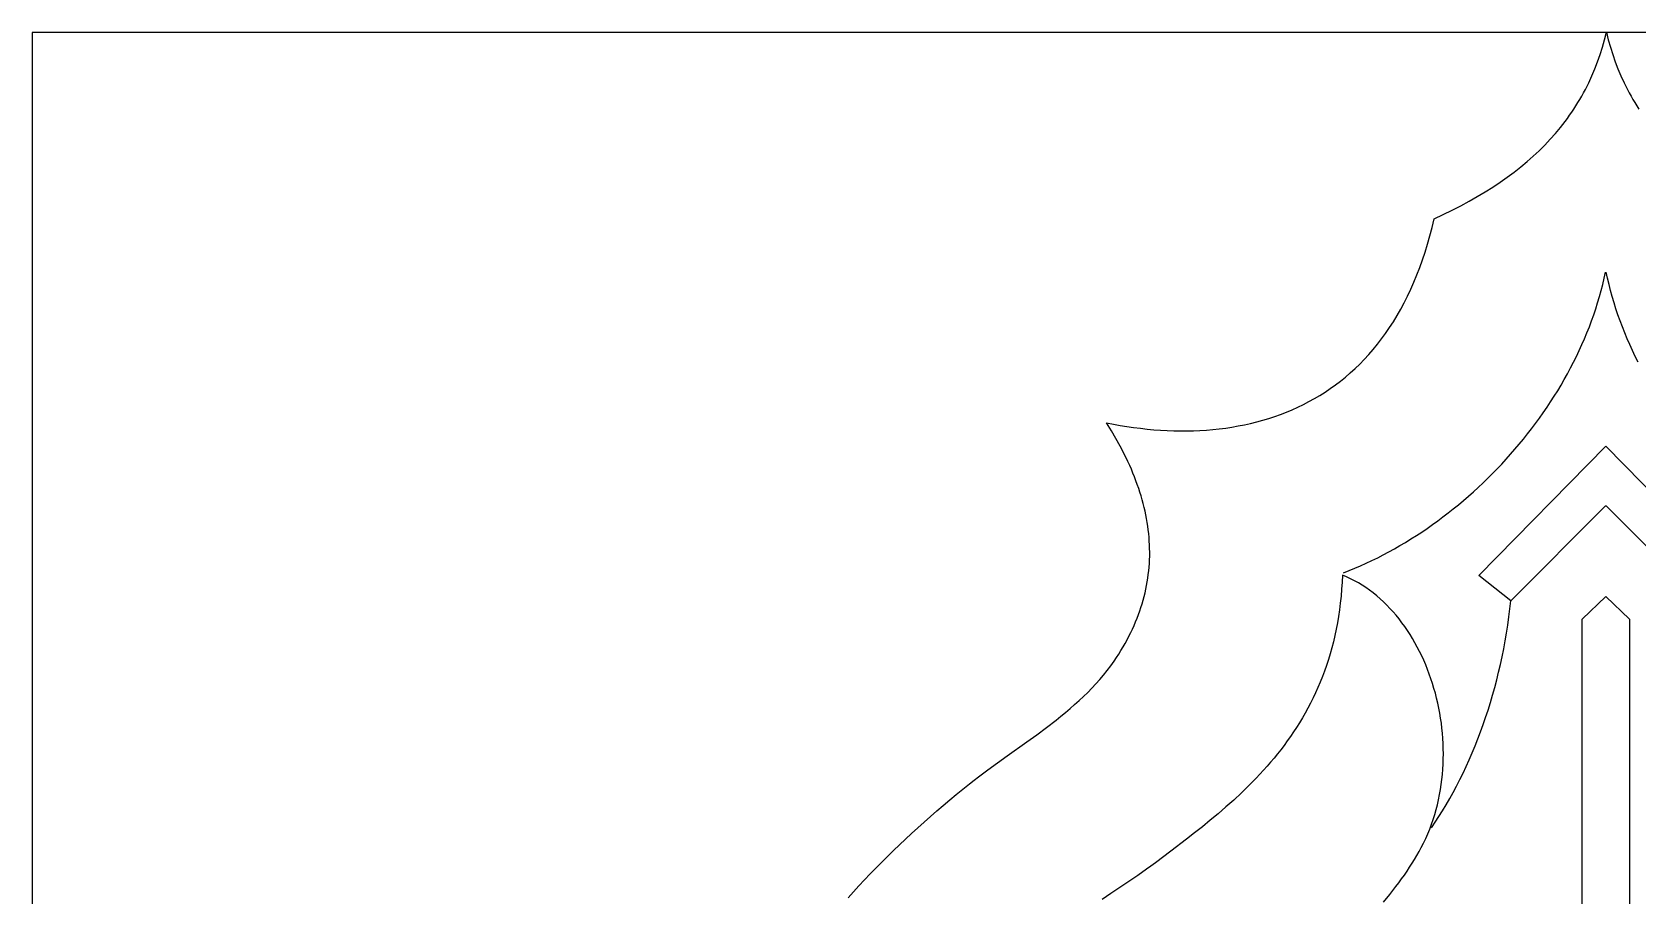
# Model space of a CAD drawing. Extents: x -5 to 96, y -47 to 131.
# Drawn here: x -5.2 to 46.3, y 103.7 to 131.4 of the extents above; entities that cross this region are included whole.
import ezdxf

# ---------------------------------------------------------------- set-up
doc = ezdxf.new("R2010")
doc.units = 0
doc.header["$MEASUREMENT"] = 0
doc.layers.add('LAYER_1', color=18, linetype='CONTINUOUS')

msp = doc.modelspace()

# ---------------------------------------------------------------- linework, layer by layer
at = {"layer": 'LAYER_1'}
for points in [[(-5.215, -47.101), (95.813, -47.101), (95.813, 131.412), (-5.215, 131.412)], [(45.283, 116.213), (45.257, 116.214), (42.236, 113.174), (41.204, 113.989), (45.283, 118.138), (49.362, 113.989), (48.329, 113.174), (45.309, 116.214)], [(45.283, 65.466), (44.536, 66.198), (44.523, 112.582), (45.283, 113.314), (46.042, 112.582), (46.029, 66.198)], [(45.283, 65.466), (44.536, 66.198), (44.523, 112.582), (45.283, 113.314), (46.042, 112.582), (46.029, 66.198)]]:
    msp.add_lwpolyline(points, close=True, dxfattribs=at)
for points in [[(20.965, 103.642), (21.14, 103.836), (21.316, 104.028), (21.495, 104.22), (21.677, 104.41), (21.86, 104.599), (22.046, 104.788), (22.233, 104.975), (22.423, 105.161), (22.615, 105.346), (22.81, 105.53), (23.006, 105.712), (23.204, 105.894), (23.405, 106.075), (23.607, 106.254), (23.812, 106.432), (24.019, 106.61), (24.228, 106.786), (24.439, 106.961), (24.651, 107.134), (24.866, 107.307), (25.01, 107.42), (25.156, 107.532), (25.454, 107.755), (25.761, 107.978), (26.072, 108.2), (26.704, 108.65), (27.02, 108.879), (27.333, 109.112), (27.641, 109.35), (27.793, 109.472), (27.943, 109.595), (28.091, 109.719), (28.237, 109.846), (28.379, 109.974), (28.519, 110.105), (28.656, 110.238), (28.789, 110.373), (28.918, 110.51), (29.044, 110.65), (29.165, 110.793), (29.282, 110.939), (29.395, 111.088), (29.502, 111.239), (29.578, 111.353), (29.652, 111.467), (29.723, 111.581), (29.791, 111.695), (29.857, 111.81), (29.919, 111.925), (29.98, 112.039), (30.037, 112.155), (30.092, 112.27), (30.144, 112.385), (30.194, 112.501), (30.241, 112.617), (30.285, 112.733), (30.327, 112.849), (30.366, 112.965), (30.402, 113.082), (30.436, 113.198), (30.468, 113.315), (30.496, 113.432), (30.523, 113.55), (30.546, 113.667), (30.567, 113.785), (30.586, 113.903), (30.602, 114.021), (30.616, 114.139), (30.627, 114.257), (30.635, 114.376), (30.641, 114.494), (30.645, 114.613), (30.646, 114.732), (30.644, 114.851), (30.64, 114.971), (30.634, 115.09), (30.625, 115.21), (30.614, 115.33), (30.6, 115.45), (30.584, 115.57), (30.566, 115.691), (30.545, 115.812), (30.521, 115.932), (30.496, 116.053), (30.468, 116.174), (30.437, 116.296), (30.404, 116.417), (30.369, 116.539), (30.332, 116.661), (30.292, 116.783), (30.249, 116.905), (30.205, 117.027), (30.158, 117.15), (30.109, 117.272), (30.057, 117.395), (30.004, 117.518), (29.948, 117.641), (29.829, 117.888), (29.701, 118.136), (29.564, 118.384), (29.418, 118.633), (29.264, 118.882), (29.481, 118.84), (29.698, 118.802), (29.915, 118.768), (30.131, 118.737), (30.348, 118.71), (30.563, 118.686), (30.778, 118.667), (30.992, 118.651), (31.206, 118.64), (31.419, 118.632), (31.631, 118.629), (31.842, 118.629), (32.052, 118.634), (32.26, 118.642), (32.468, 118.655), (32.675, 118.673), (32.88, 118.694), (33.084, 118.72), (33.286, 118.75), (33.487, 118.785), (33.686, 118.824), (33.884, 118.868), (34.08, 118.917), (34.274, 118.97), (34.467, 119.027), (34.657, 119.09), (34.846, 119.157), (35.032, 119.229), (35.216, 119.306), (35.398, 119.388), (35.578, 119.475), (35.755, 119.567), (35.93, 119.664), (36.103, 119.766), (36.273, 119.873), (36.44, 119.985), (36.605, 120.103), (36.767, 120.226), (36.926, 120.354), (37.082, 120.488), (37.235, 120.627), (37.385, 120.771), (37.532, 120.922), (37.676, 121.077), (37.816, 121.239), (37.953, 121.406), (38.087, 121.578), (38.217, 121.757), (38.344, 121.941), (38.467, 122.131), (38.587, 122.327), (38.702, 122.53), (38.814, 122.738), (38.922, 122.952), (39.026, 123.172), (39.126, 123.398), (39.222, 123.631), (39.313, 123.87), (39.401, 124.115), (39.484, 124.366), (39.563, 124.624), (39.637, 124.888), (39.707, 125.159), (39.772, 125.436), (40.066, 125.572), (40.351, 125.711), (40.628, 125.852), (40.897, 125.997), (41.158, 126.145), (41.41, 126.296), (41.655, 126.45), (41.891, 126.607), (42.119, 126.768), (42.34, 126.931), (42.552, 127.098), (42.757, 127.269), (42.954, 127.442), (43.143, 127.619), (43.325, 127.8), (43.499, 127.984), (43.665, 128.171), (43.824, 128.362), (43.901, 128.459), (43.976, 128.556), (44.049, 128.655), (44.12, 128.754), (44.19, 128.855), (44.257, 128.956), (44.323, 129.058), (44.387, 129.161), (44.449, 129.265), (44.51, 129.37), (44.568, 129.476), (44.625, 129.583), (44.734, 129.8), (44.835, 130.02), (44.93, 130.244), (45.017, 130.472), (45.098, 130.704), (45.172, 130.94), (45.239, 131.18), (45.3, 131.424), (45.361, 131.18), (45.428, 130.94), (45.502, 130.704), (45.583, 130.472), (45.671, 130.244), (45.765, 130.02), (45.867, 129.8), (45.975, 129.583), (46.032, 129.476), (46.091, 129.37), (46.151, 129.265), (46.213, 129.161), (46.277, 129.058), (46.343, 128.956)], [(36.862, 114.077), (37.047, 114.148), (37.231, 114.223), (37.414, 114.302), (37.597, 114.384), (37.779, 114.47), (37.961, 114.558), (38.141, 114.65), (38.321, 114.746), (38.5, 114.844), (38.677, 114.946), (38.854, 115.051), (39.03, 115.159), (39.204, 115.269), (39.377, 115.383), (39.549, 115.5), (39.72, 115.619), (39.889, 115.741), (40.057, 115.867), (40.223, 115.994), (40.388, 116.125), (40.551, 116.258), (40.713, 116.393), (40.873, 116.531), (41.031, 116.672), (41.187, 116.814), (41.342, 116.96), (41.494, 117.107), (41.645, 117.257), (41.793, 117.409), (41.94, 117.563), (42.084, 117.719), (42.226, 117.877), (42.366, 118.038), (42.503, 118.2), (42.638, 118.364), (42.771, 118.53), (42.901, 118.697), (43.028, 118.867), (43.153, 119.038), (43.275, 119.211), (43.395, 119.385), (43.512, 119.561), (43.626, 119.739), (43.737, 119.918), (43.845, 120.098), (43.95, 120.28), (44.052, 120.463), (44.151, 120.647), (44.247, 120.832), (44.34, 121.019), (44.429, 121.207), (44.515, 121.395), (44.598, 121.585), (44.677, 121.776), (44.753, 121.967), (44.825, 122.16), (44.894, 122.353), (44.959, 122.547), (45.02, 122.742), (45.077, 122.937), (45.131, 123.133), (45.181, 123.33), (45.226, 123.527), (45.268, 123.724)], [(46.318, 120.832), (46.225, 121.019), (46.136, 121.207), (46.05, 121.395), (45.967, 121.585), (45.888, 121.776), (45.812, 121.967), (45.74, 122.16), (45.672, 122.353), (45.607, 122.547), (45.546, 122.742), (45.488, 122.937), (45.435, 123.133), (45.385, 123.33), (45.339, 123.527), (45.297, 123.724)], [(38.148, 103.51), (38.351, 103.755), (38.449, 103.879), (38.545, 104.003), (38.638, 104.127), (38.73, 104.251), (38.818, 104.376), (38.904, 104.501), (38.987, 104.627), (39.068, 104.752), (39.145, 104.878), (39.22, 105.003), (39.291, 105.129), (39.359, 105.255), (39.434, 105.401), (39.504, 105.55), (39.57, 105.7), (39.631, 105.852), (39.689, 106.005), (39.742, 106.16), (39.791, 106.317), (39.836, 106.475), (39.877, 106.633), (39.914, 106.794), (39.947, 106.955), (39.976, 107.116), (40, 107.279), (40.021, 107.442), (40.039, 107.606), (40.052, 107.77), (40.061, 107.935), (40.067, 108.1), (40.069, 108.264), (40.067, 108.429), (40.062, 108.594), (40.052, 108.759), (40.04, 108.923), (40.023, 109.086), (40.004, 109.249), (39.98, 109.412), (39.953, 109.574), (39.923, 109.734), (39.889, 109.894), (39.852, 110.053), (39.812, 110.21), (39.768, 110.366), (39.721, 110.521), (39.671, 110.674), (39.618, 110.825), (39.561, 110.975), (39.502, 111.123), (39.439, 111.269), (39.373, 111.412), (39.304, 111.554), (39.232, 111.693), (39.157, 111.83), (39.079, 111.964), (38.999, 112.096), (38.915, 112.224), (38.829, 112.35), (38.74, 112.473), (38.648, 112.593), (38.553, 112.71), (38.456, 112.823), (38.356, 112.933), (38.253, 113.039), (38.148, 113.142), (38.04, 113.241), (37.929, 113.336), (37.817, 113.428), (37.701, 113.515), (37.584, 113.598), (37.463, 113.676), (37.341, 113.751), (37.216, 113.82), (37.089, 113.885), (36.96, 113.946), (36.828, 114.001), (36.818, 113.771), (36.804, 113.544), (36.785, 113.321), (36.762, 113.101), (36.735, 112.886), (36.704, 112.674), (36.669, 112.466), (36.63, 112.261), (36.587, 112.059), (36.541, 111.861), (36.491, 111.667), (36.437, 111.475), (36.38, 111.287), (36.319, 111.102), (36.255, 110.921), (36.188, 110.742), (36.118, 110.566), (36.044, 110.394), (35.968, 110.224), (35.889, 110.058), (35.807, 109.894), (35.722, 109.732), (35.635, 109.574), (35.545, 109.418), (35.453, 109.265), (35.358, 109.115), (35.261, 108.966), (35.162, 108.821), (35.06, 108.678), (34.957, 108.537), (34.852, 108.398), (34.744, 108.262), (34.635, 108.128), (34.525, 107.996), (34.412, 107.866), (34.298, 107.738), (34.183, 107.612), (34.066, 107.489), (33.948, 107.366), (33.829, 107.246), (33.587, 107.011), (33.342, 106.783), (33.093, 106.56), (32.843, 106.344), (32.59, 106.133), (32.336, 105.927), (32.082, 105.725), (31.828, 105.527), (31.324, 105.143), (30.829, 104.77), (30.687, 104.665), (30.545, 104.563), (30.26, 104.364), (29.688, 103.98), (29.402, 103.787), (29.117, 103.589)], [(38.148, 103.51), (38.351, 103.755), (38.449, 103.879), (38.545, 104.003), (38.638, 104.127), (38.73, 104.251), (38.818, 104.376), (38.904, 104.501), (38.987, 104.627), (39.068, 104.752), (39.145, 104.878), (39.22, 105.003), (39.291, 105.129), (39.359, 105.255), (39.434, 105.401), (39.504, 105.55), (39.57, 105.7), (39.631, 105.852), (39.689, 106.005), (39.742, 106.16), (39.791, 106.317), (39.836, 106.475), (39.877, 106.633), (39.914, 106.794), (39.947, 106.955), (39.976, 107.116), (40, 107.279), (40.021, 107.442), (40.039, 107.606), (40.052, 107.77), (40.061, 107.935), (40.067, 108.1), (40.069, 108.264), (40.067, 108.429), (40.062, 108.594), (40.052, 108.759), (40.04, 108.923), (40.023, 109.086), (40.004, 109.249), (39.98, 109.412), (39.953, 109.574), (39.923, 109.734), (39.889, 109.894), (39.852, 110.053), (39.812, 110.21), (39.768, 110.366), (39.721, 110.521), (39.671, 110.674), (39.618, 110.825), (39.561, 110.975), (39.502, 111.123), (39.439, 111.269), (39.373, 111.412), (39.304, 111.554), (39.232, 111.693), (39.157, 111.83), (39.079, 111.964), (38.999, 112.096), (38.915, 112.224), (38.829, 112.35), (38.74, 112.473), (38.648, 112.593), (38.553, 112.71), (38.456, 112.823), (38.356, 112.933), (38.253, 113.039), (38.148, 113.142), (38.04, 113.241), (37.929, 113.336), (37.817, 113.428), (37.701, 113.515), (37.584, 113.598), (37.463, 113.676), (37.341, 113.751), (37.216, 113.82), (37.089, 113.885), (36.96, 113.946), (36.828, 114.001), (36.818, 113.771), (36.804, 113.544), (36.785, 113.321), (36.762, 113.101), (36.735, 112.886), (36.704, 112.674), (36.669, 112.466), (36.63, 112.261), (36.587, 112.059), (36.541, 111.861), (36.491, 111.667), (36.437, 111.475), (36.38, 111.287), (36.319, 111.102), (36.255, 110.921), (36.188, 110.742), (36.118, 110.566), (36.044, 110.394), (35.968, 110.224), (35.889, 110.058), (35.807, 109.894), (35.722, 109.732), (35.635, 109.574), (35.545, 109.418), (35.453, 109.265), (35.358, 109.115), (35.261, 108.966), (35.162, 108.821), (35.06, 108.678), (34.957, 108.537), (34.852, 108.398), (34.744, 108.262), (34.635, 108.128), (34.525, 107.996), (34.412, 107.866), (34.298, 107.738), (34.183, 107.612), (34.066, 107.489), (33.948, 107.366), (33.829, 107.246), (33.587, 107.011), (33.342, 106.783), (33.093, 106.56), (32.843, 106.344), (32.59, 106.133), (32.336, 105.927), (32.082, 105.725), (31.828, 105.527), (31.324, 105.143), (30.829, 104.77), (30.687, 104.665), (30.545, 104.563), (30.26, 104.364), (29.688, 103.98), (29.402, 103.787), (29.117, 103.589)], [(39.684, 105.89), (39.807, 106.069), (39.928, 106.253), (40.046, 106.441), (40.162, 106.633), (40.275, 106.829), (40.386, 107.028), (40.494, 107.231), (40.6, 107.437), (40.703, 107.647), (40.803, 107.86), (40.901, 108.076), (40.996, 108.296), (41.088, 108.518), (41.177, 108.743), (41.263, 108.972), (41.346, 109.202), (41.426, 109.436), (41.504, 109.671), (41.578, 109.909), (41.648, 110.15), (41.716, 110.392), (41.781, 110.637), (41.842, 110.884), (41.9, 111.132), (41.954, 111.382), (42.005, 111.634), (42.052, 111.888), (42.096, 112.142), (42.137, 112.399), (42.174, 112.656), (42.207, 112.915), (42.236, 113.174)]]:
    msp.add_lwpolyline(points, dxfattribs=at)

doc.saveas('drawing.dxf')
